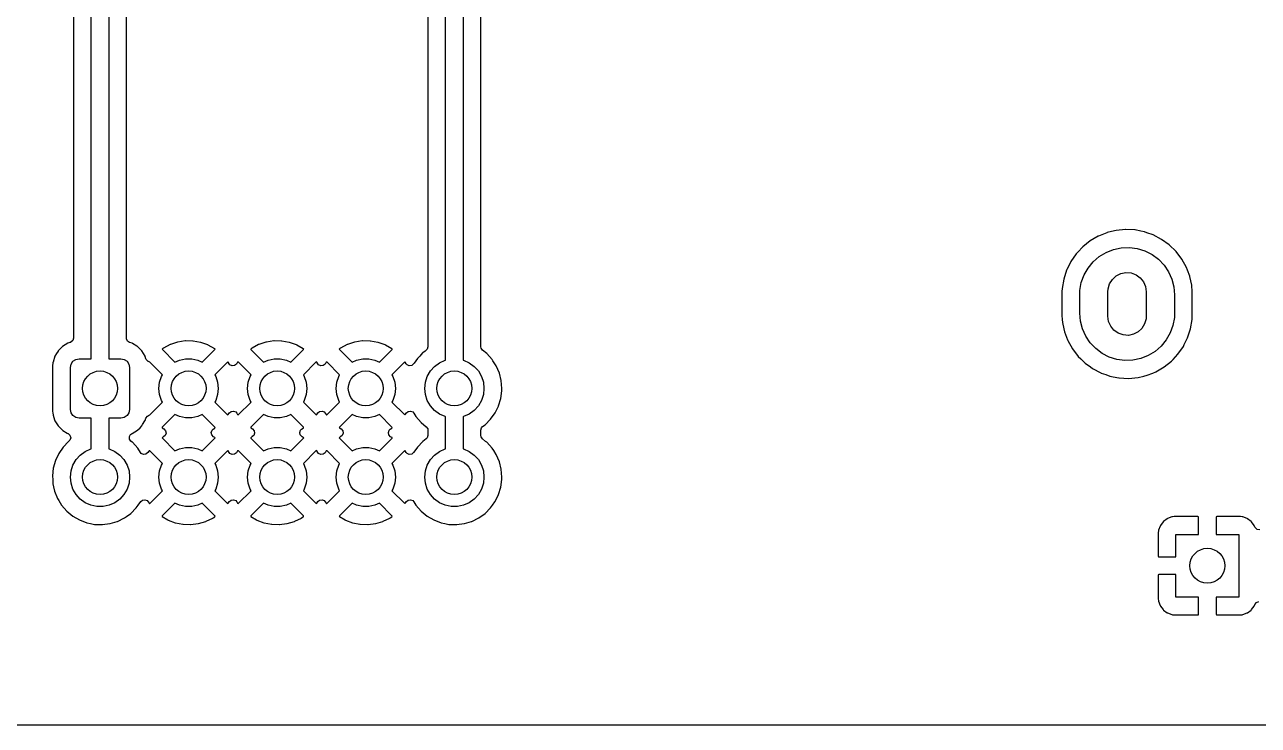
# Model space of a CAD drawing. Extents: x 41 to 172, y -227 to -42.
# Drawn here: x 69.59 to 104.97, y -226.82 to -206.75 of the extents above; entities that cross this region are included whole.
import ezdxf

# ---------------------------------------------------------------- set-up
doc = ezdxf.new("R2010")
doc.units = 0
doc.layers.add('BLACK', color=7, linetype='CONTINUOUS')

msp = doc.modelspace()

# ---------------------------------------------------------------- linework, layer by layer
at = {"layer": 'BLACK', "linetype": 'CONTINUOUS'}
for p, q in [((71.505, -216.32), (71.505, -205.21)), ((72.005, -205.238), (72.005, -216.32)), ((81.665, -216.359), (81.665, -205.27)), ((82.165, -205.27), (82.165, -216.359)), ((70.9965, -205.573), (70.9965, -215.732)), ((72.5135, -215.732), (72.5135, -205.63)), ((81.1565, -205.728), (81.1565, -215.978)), ((82.6735, -215.977), (82.6735, -205.904)), ((100.378, -212.809), (100.144, -212.946)), ((100.382, -212.807), (100.378, -212.809)), ((100.625, -212.709), (100.382, -212.807)), ((100.629, -212.707), (100.625, -212.709)), ((100.625, -212.709), (100.625, -212.709)), ((100.758, -212.676), (100.629, -212.707)), ((100.888, -212.644), (100.758, -212.676)), ((100.893, -212.643), (100.888, -212.644)), ((100.888, -212.644), (100.888, -212.644)), ((101.162, -212.617), (100.893, -212.643)), ((101.167, -212.617), (101.162, -212.617)), ((101.429, -212.63), (101.167, -212.617)), ((101.167, -212.617), (101.167, -212.617)), ((101.433, -212.63), (101.429, -212.63)), ((101.429, -212.63), (101.429, -212.63)), ((101.438, -212.631), (101.433, -212.63)), ((101.601, -212.664), (101.438, -212.631)), ((101.438, -212.631), (101.438, -212.631)), ((101.699, -212.683), (101.601, -212.664)), ((101.773, -212.709), (101.699, -212.683)), ((101.951, -212.772), (101.773, -212.709)), ((101.955, -212.773), (101.951, -212.772)), ((101.951, -212.772), (101.951, -212.772)), ((102.195, -212.899), (101.955, -212.773)), ((102.414, -213.059), (102.195, -212.899)), ((99.8042, -213.252), (99.747, -213.314)), ((99.9289, -213.119), (99.8042, -213.252)), ((99.9321, -213.115), (99.9289, -213.119)), ((100.144, -212.946), (99.9321, -213.115)), ((100.404, -213.391), (100.6, -213.272)), ((100.6, -213.272), (100.814, -213.187)), ((100.814, -213.187), (101.039, -213.14)), ((101.039, -213.14), (101.269, -213.132)), ((101.269, -213.132), (101.497, -213.162)), ((101.497, -213.162), (101.717, -213.23)), ((101.717, -213.23), (101.922, -213.334)), ((102.608, -213.249), (102.414, -213.059)), ((102.773, -213.464), (102.608, -213.249)), ((99.5904, -213.54), (99.4795, -213.763)), ((99.5924, -213.536), (99.5904, -213.54)), ((99.5904, -213.54), (99.5904, -213.54)), ((99.747, -213.314), (99.5924, -213.536)), ((100.084, -213.72), (100.23, -213.542)), ((100.23, -213.542), (100.404, -213.391)), ((101.922, -213.334), (102.106, -213.471)), ((102.106, -213.471), (102.265, -213.638)), ((102.265, -213.638), (102.393, -213.829)), ((102.904, -213.701), (102.773, -213.464)), ((99.4716, -213.779), (99.3872, -214.037)), ((99.4795, -213.763), (99.4716, -213.779)), ((99.892, -214.136), (99.9704, -213.92)), ((99.9704, -213.92), (100.084, -213.72)), ((100.781, -214.049), (100.891, -213.948)), ((100.891, -213.948), (101.024, -213.881)), ((101.024, -213.881), (101.17, -213.851)), ((101.17, -213.851), (101.319, -213.862)), ((101.319, -213.862), (101.46, -213.913)), ((101.46, -213.913), (101.582, -213.999)), ((101.582, -213.999), (101.675, -214.115)), ((102.393, -213.829), (102.488, -214.038)), ((102.906, -213.705), (102.904, -213.701)), ((102.936, -213.783), (102.906, -213.705)), ((102.906, -213.705), (102.906, -213.705)), ((103, -213.955), (102.936, -213.783)), ((103.001, -213.959), (103, -213.955)), ((103.058, -214.215), (103.001, -213.959)), ((103.001, -213.959), (103.001, -213.959)), ((99.3408, -214.304), (99.3365, -214.39)), ((99.3872, -214.037), (99.3408, -214.304)), ((99.851, -214.362), (99.892, -214.136)), ((100.655, -214.4), (100.661, -214.32)), ((100.661, -214.32), (100.703, -214.176)), ((100.703, -214.176), (100.781, -214.049)), ((101.675, -214.115), (101.735, -214.252)), ((101.735, -214.252), (101.755, -214.4)), ((102.488, -214.038), (102.546, -214.261)), ((102.546, -214.261), (102.565, -214.49)), ((103.059, -214.22), (103.058, -214.215)), ((103.059, -214.224), (103.059, -214.22)), ((103.071, -214.391), (103.059, -214.224)), ((99.3365, -214.39), (99.3365, -215.079)), ((99.845, -214.49), (99.851, -214.362)), ((99.845, -215.01), (99.845, -214.49)), ((100.655, -215.1), (100.655, -214.4)), ((101.755, -214.4), (101.755, -215.1)), ((102.565, -214.49), (102.565, -215.01)), ((103.073, -214.421), (103.071, -214.391)), ((103.073, -215.11), (103.073, -214.421)), ((99.8644, -215.239), (99.845, -215.01)), ((102.565, -215.01), (102.559, -215.138)), ((99.3365, -215.079), (99.3367, -215.081)), ((99.3367, -215.081), (99.3367, -215.081)), ((99.3367, -215.081), (99.3447, -215.192)), ((99.3447, -215.192), (99.3511, -215.28)), ((99.3511, -215.28), (99.3521, -215.285)), ((99.3521, -215.285), (99.3521, -215.285)), ((99.3521, -215.285), (99.3915, -215.463)), ((99.9222, -215.462), (99.8644, -215.239)), ((100.675, -215.248), (100.655, -215.1)), ((100.735, -215.385), (100.675, -215.248)), ((100.828, -215.501), (100.735, -215.385)), ((101.707, -215.324), (101.629, -215.451)), ((101.749, -215.18), (101.707, -215.324)), ((101.755, -215.1), (101.749, -215.18)), ((102.518, -215.364), (102.44, -215.58)), ((102.559, -215.138), (102.518, -215.364)), ((103.023, -215.463), (103.069, -215.196)), ((103.069, -215.196), (103.073, -215.11)), ((70.9965, -215.732), (70.9765, -215.801)), ((72.5142, -215.746), (72.5135, -215.732)), ((72.5415, -215.812), (72.5142, -215.746)), ((99.3915, -215.463), (99.4096, -215.545)), ((99.4096, -215.545), (99.4112, -215.55)), ((99.4112, -215.55), (99.4978, -215.778)), ((100.017, -215.671), (99.9222, -215.462)), ((100.145, -215.862), (100.017, -215.671)), ((100.95, -215.587), (100.828, -215.501)), ((101.091, -215.638), (100.95, -215.587)), ((101.24, -215.649), (101.091, -215.638)), ((101.386, -215.619), (101.24, -215.649)), ((101.519, -215.552), (101.386, -215.619)), ((101.629, -215.451), (101.519, -215.552)), ((102.44, -215.58), (102.326, -215.78)), ((102.843, -215.912), (102.936, -215.725)), ((102.936, -215.725), (102.938, -215.721)), ((102.936, -215.725), (102.936, -215.725)), ((102.938, -215.721), (103.023, -215.463)), ((70.5519, -216.103), (70.5086, -216.173)), ((70.5557, -216.097), (70.5519, -216.103)), ((70.5519, -216.103), (70.5519, -216.103)), ((70.6807, -215.972), (70.5557, -216.097)), ((70.8311, -215.878), (70.6807, -215.972)), ((70.8933, -215.858), (70.8311, -215.878)), ((70.9104, -215.852), (70.8933, -215.858)), ((70.9228, -215.847), (70.9104, -215.852)), ((70.9765, -215.801), (70.9228, -215.847)), ((72.5998, -215.852), (72.5415, -215.812)), ((72.6066, -215.854), (72.5998, -215.852)), ((72.6777, -215.878), (72.6066, -215.854)), ((72.684, -215.882), (72.6777, -215.878)), ((72.8103, -215.96), (72.684, -215.882)), ((72.684, -215.882), (72.684, -215.882)), ((72.8283, -215.971), (72.8103, -215.96)), ((72.9042, -216.046), (72.8283, -215.971)), ((72.9535, -216.096), (72.9042, -216.046)), ((73.0465, -216.246), (72.9535, -216.096)), ((73.5447, -216.035), (73.5362, -216.046)), ((73.5362, -216.046), (73.543, -216.059)), ((73.543, -216.059), (73.9033, -216.419)), ((73.5647, -216.02), (73.5447, -216.035)), ((73.5735, -216.015), (73.5647, -216.02)), ((73.7624, -215.916), (73.5735, -216.015)), ((73.7719, -215.912), (73.7624, -215.916)), ((73.9743, -215.846), (73.7719, -215.912)), ((73.9843, -215.844), (73.9743, -215.846)), ((74.1948, -215.811), (73.9843, -215.844)), ((74.2051, -215.811), (74.1948, -215.811)), ((74.4181, -215.813), (74.2051, -215.811)), ((74.4283, -215.814), (74.4181, -215.813)), ((74.638, -215.852), (74.4283, -215.814)), ((74.648, -215.854), (74.638, -215.852)), ((74.8487, -215.925), (74.648, -215.854)), ((74.6867, -216.419), (75.0484, -216.057)), ((74.8581, -215.93), (74.8487, -215.925)), ((75.0446, -216.033), (74.8581, -215.93)), ((75.0486, -216.035), (75.0446, -216.033)), ((75.0484, -216.057), (75.0544, -216.046)), ((75.0554, -216.045), (75.0486, -216.035)), ((75.0544, -216.046), (75.0554, -216.045)), ((76.0847, -216.035), (76.0762, -216.046)), ((76.0762, -216.046), (76.083, -216.059)), ((76.083, -216.059), (76.4433, -216.419)), ((76.1047, -216.02), (76.0847, -216.035)), ((76.1135, -216.015), (76.1047, -216.02)), ((76.3024, -215.916), (76.1135, -216.015)), ((76.3119, -215.912), (76.3024, -215.916)), ((76.5143, -215.846), (76.3119, -215.912)), ((76.5243, -215.844), (76.5143, -215.846)), ((76.7348, -215.811), (76.5243, -215.844)), ((76.7451, -215.811), (76.7348, -215.811)), ((76.9581, -215.813), (76.7451, -215.811)), ((76.9683, -215.814), (76.9581, -215.813)), ((77.178, -215.852), (76.9683, -215.814)), ((77.188, -215.854), (77.178, -215.852)), ((77.3887, -215.925), (77.188, -215.854)), ((77.2267, -216.419), (77.5884, -216.057)), ((77.3981, -215.93), (77.3887, -215.925)), ((77.5846, -216.033), (77.3981, -215.93)), ((77.5886, -216.035), (77.5846, -216.033)), ((77.5884, -216.057), (77.5944, -216.046)), ((77.5954, -216.045), (77.5886, -216.035)), ((77.5944, -216.046), (77.5954, -216.045)), ((78.6247, -216.035), (78.6162, -216.046)), ((78.6162, -216.046), (78.623, -216.059)), ((78.623, -216.059), (78.9833, -216.419)), ((78.6447, -216.02), (78.6247, -216.035)), ((78.6535, -216.015), (78.6447, -216.02)), ((78.8424, -215.916), (78.6535, -216.015)), ((78.8519, -215.912), (78.8424, -215.916)), ((79.0543, -215.846), (78.8519, -215.912)), ((79.0643, -215.844), (79.0543, -215.846)), ((79.2748, -215.811), (79.0643, -215.844)), ((79.2851, -215.811), (79.2748, -215.811)), ((79.4981, -215.813), (79.2851, -215.811)), ((79.5083, -215.814), (79.4981, -215.813)), ((79.718, -215.852), (79.5083, -215.814)), ((79.728, -215.854), (79.718, -215.852)), ((79.9287, -215.925), (79.728, -215.854)), ((79.7667, -216.419), (80.1284, -216.057)), ((79.9381, -215.93), (79.9287, -215.925)), ((80.1246, -216.033), (79.9381, -215.93)), ((80.1286, -216.035), (80.1246, -216.033)), ((80.1284, -216.057), (80.1354, -216.045)), ((80.1354, -216.045), (80.1286, -216.035)), ((81.0735, -216.103), (81.01, -216.151)), ((81.1062, -216.078), (81.0735, -216.103)), ((81.1365, -216.046), (81.1062, -216.078)), ((81.1565, -215.978), (81.1365, -216.046)), ((82.6803, -216.018), (82.6735, -215.977)), ((82.7214, -216.076), (82.6803, -216.018)), ((82.8447, -216.173), (82.7214, -216.076)), ((99.4978, -215.778), (99.5057, -215.799)), ((99.5057, -215.799), (99.6373, -216.036)), ((99.6373, -216.036), (99.8018, -216.251)), ((100.304, -216.029), (100.145, -215.862)), ((100.488, -216.166), (100.304, -216.029)), ((102.006, -216.109), (101.81, -216.228)), ((102.18, -215.958), (102.006, -216.109)), ((102.326, -215.78), (102.18, -215.958)), ((102.663, -216.186), (102.818, -215.964)), ((102.818, -215.964), (102.843, -215.912)), ((70.4046, -216.441), (70.3965, -216.52)), ((70.4065, -216.422), (70.4046, -216.441)), ((70.4072, -216.415), (70.4065, -216.422)), ((70.4065, -216.422), (70.4065, -216.422)), ((70.4629, -216.247), (70.4072, -216.415)), ((70.5086, -216.173), (70.4629, -216.247)), ((70.905, -216.57), (70.924, -216.474)), ((70.924, -216.474), (70.9782, -216.393)), ((70.9782, -216.393), (71.0593, -216.339)), ((71.0593, -216.339), (71.155, -216.32)), ((71.155, -216.32), (71.505, -216.32)), ((72.005, -216.32), (72.355, -216.32)), ((72.355, -216.32), (72.4507, -216.339)), ((72.4507, -216.339), (72.5318, -216.393)), ((72.5318, -216.393), (72.586, -216.474)), ((72.586, -216.474), (72.605, -216.57)), ((73.0489, -216.253), (73.0465, -216.246)), ((73.0724, -216.323), (73.0489, -216.253)), ((73.0489, -216.253), (73.0489, -216.253)), ((73.0813, -216.344), (73.0724, -216.323)), ((73.1315, -216.394), (73.0813, -216.344)), ((73.1445, -216.397), (73.1315, -216.394)), ((73.1848, -216.419), (73.1445, -216.397)), ((73.5447, -216.779), (73.1848, -216.419)), ((73.9033, -216.419), (74.0323, -216.362)), ((74.0323, -216.362), (74.2062, -216.325)), ((74.2062, -216.325), (74.3838, -216.325)), ((74.3838, -216.325), (74.5577, -216.362)), ((74.5577, -216.362), (74.6867, -216.419)), ((75.4078, -216.416), (75.0453, -216.779)), ((75.4174, -216.412), (75.4078, -216.416)), ((75.4281, -216.421), (75.4174, -216.412)), ((75.4583, -216.468), (75.4281, -216.421)), ((75.479, -216.492), (75.4583, -216.468)), ((75.6682, -216.471), (75.6133, -216.516)), ((75.701, -216.422), (75.6682, -216.471)), ((75.7133, -216.413), (75.701, -216.422)), ((75.7248, -216.419), (75.7133, -216.413)), ((76.0847, -216.779), (75.7248, -216.419)), ((76.4433, -216.419), (76.5723, -216.362)), ((76.5723, -216.362), (76.7462, -216.325)), ((76.7462, -216.325), (76.9238, -216.325)), ((76.9238, -216.325), (77.0977, -216.362)), ((77.0977, -216.362), (77.2267, -216.419)), ((77.9478, -216.416), (77.5853, -216.779)), ((77.9574, -216.412), (77.9478, -216.416)), ((77.9681, -216.421), (77.9574, -216.412)), ((77.9983, -216.468), (77.9681, -216.421)), ((78.019, -216.492), (77.9983, -216.468)), ((78.2082, -216.471), (78.1533, -216.516)), ((78.241, -216.422), (78.2082, -216.471)), ((78.2533, -216.413), (78.241, -216.422)), ((78.2648, -216.419), (78.2533, -216.413)), ((78.6247, -216.779), (78.2648, -216.419)), ((78.9833, -216.419), (79.1123, -216.362)), ((79.1123, -216.362), (79.2862, -216.325)), ((79.2862, -216.325), (79.4638, -216.325)), ((79.4638, -216.325), (79.6377, -216.362)), ((79.6377, -216.362), (79.7667, -216.419)), ((80.4878, -216.416), (80.1253, -216.779)), ((80.4974, -216.412), (80.4878, -216.416)), ((80.5081, -216.421), (80.4974, -216.412)), ((80.538, -216.468), (80.5081, -216.421)), ((80.5587, -216.492), (80.538, -216.468)), ((80.7479, -216.47), (80.693, -216.515)), ((80.7659, -216.444), (80.7479, -216.47)), ((80.8556, -216.312), (80.7659, -216.444)), ((80.9236, -216.241), (80.8556, -216.312)), ((81.0064, -216.154), (80.9236, -216.241)), ((81.01, -216.151), (81.0064, -216.154)), ((81.3462, -216.538), (81.49, -216.434)), ((81.49, -216.434), (81.6523, -216.362)), ((81.6523, -216.362), (81.665, -216.359)), ((82.165, -216.359), (82.1777, -216.362)), ((82.1777, -216.362), (82.34, -216.434)), ((82.34, -216.434), (82.4838, -216.538)), ((82.995, -216.338), (82.8447, -216.173)), ((82.9978, -216.343), (82.995, -216.338)), ((83.0228, -216.381), (82.9978, -216.343)), ((82.9978, -216.343), (82.9978, -216.343)), ((83.1164, -216.526), (83.0228, -216.381)), ((99.8018, -216.251), (99.8051, -216.255)), ((99.8051, -216.255), (99.8051, -216.255)), ((99.8051, -216.255), (99.8756, -216.323)), ((99.8756, -216.323), (99.9957, -216.441)), ((99.9957, -216.441), (99.9994, -216.444)), ((99.9994, -216.444), (99.9994, -216.444)), ((99.9994, -216.444), (100.154, -216.556)), ((100.693, -216.27), (100.488, -216.166)), ((100.913, -216.338), (100.693, -216.27)), ((101.141, -216.368), (100.913, -216.338)), ((101.371, -216.36), (101.141, -216.368)), ((101.596, -216.313), (101.371, -216.36)), ((101.81, -216.228), (101.596, -216.313)), ((102.266, -216.554), (102.478, -216.385)), ((102.478, -216.385), (102.521, -216.338)), ((102.521, -216.338), (102.66, -216.19)), ((102.66, -216.19), (102.663, -216.186)), ((102.66, -216.19), (102.66, -216.19)), ((70.3965, -216.52), (70.3965, -217.82)), ((70.905, -217.77), (70.905, -216.57)), ((72.605, -216.57), (72.605, -217.77)), ((73.4636, -216.993), (73.5185, -216.824)), ((73.5185, -216.824), (73.5447, -216.779)), ((75.0453, -216.779), (75.0715, -216.824)), ((75.0715, -216.824), (75.1264, -216.993)), ((75.5428, -216.524), (75.479, -216.492)), ((75.6133, -216.516), (75.5428, -216.524)), ((76.0036, -216.993), (76.0585, -216.824)), ((76.0585, -216.824), (76.0847, -216.779)), ((77.5853, -216.779), (77.6115, -216.824)), ((77.6115, -216.824), (77.6664, -216.993)), ((78.0828, -216.524), (78.019, -216.492)), ((78.1533, -216.516), (78.0828, -216.524)), ((78.5436, -216.993), (78.5985, -216.824)), ((78.5985, -216.824), (78.6247, -216.779)), ((80.1253, -216.779), (80.1515, -216.824)), ((80.1515, -216.824), (80.2064, -216.993)), ((80.6225, -216.523), (80.5587, -216.492)), ((80.693, -216.515), (80.6225, -216.523)), ((81.0836, -216.993), (81.1385, -216.824)), ((81.1385, -216.824), (81.2273, -216.67)), ((81.2273, -216.67), (81.3462, -216.538)), ((82.4838, -216.538), (82.6027, -216.67)), ((82.6027, -216.67), (82.6915, -216.824)), ((82.6915, -216.824), (82.7464, -216.993)), ((83.2054, -216.731), (83.1164, -216.526)), ((83.2599, -216.947), (83.2054, -216.731)), ((100.154, -216.556), (100.215, -216.601)), ((100.215, -216.601), (100.455, -216.727)), ((100.455, -216.727), (100.459, -216.728)), ((100.459, -216.728), (100.459, -216.728)), ((100.459, -216.728), (100.592, -216.775)), ((100.592, -216.775), (100.711, -216.817)), ((100.711, -216.817), (100.809, -216.836)), ((101.522, -216.856), (101.682, -216.817)), ((101.682, -216.817), (101.781, -216.793)), ((101.781, -216.793), (101.94, -216.728)), ((101.94, -216.728), (102.028, -216.693)), ((102.028, -216.693), (102.032, -216.691)), ((102.028, -216.693), (102.028, -216.693)), ((102.032, -216.691), (102.266, -216.554)), ((73.445, -217.17), (73.4636, -216.993)), ((73.4636, -217.347), (73.445, -217.17)), ((75.1264, -216.993), (75.145, -217.17)), ((75.145, -217.17), (75.1264, -217.347)), ((75.985, -217.17), (76.0036, -216.993)), ((76.0036, -217.347), (75.985, -217.17)), ((77.6664, -216.993), (77.685, -217.17)), ((77.685, -217.17), (77.6664, -217.347)), ((78.525, -217.17), (78.5436, -216.993)), ((78.5436, -217.347), (78.525, -217.17)), ((80.2064, -216.993), (80.225, -217.17)), ((80.225, -217.17), (80.2064, -217.347)), ((81.065, -217.17), (81.0836, -216.993)), ((81.0836, -217.347), (81.065, -217.17)), ((82.7464, -216.993), (82.765, -217.17)), ((82.765, -217.17), (82.7464, -217.347)), ((83.2782, -217.17), (83.2599, -216.947)), ((83.2765, -217.237), (83.2782, -217.17)), ((100.809, -216.836), (100.972, -216.869)), ((100.972, -216.869), (100.972, -216.869)), ((100.972, -216.869), (100.977, -216.87)), ((100.977, -216.87), (100.981, -216.87)), ((100.981, -216.87), (100.981, -216.87)), ((100.981, -216.87), (101.243, -216.883)), ((101.243, -216.883), (101.243, -216.883)), ((101.243, -216.883), (101.248, -216.883)), ((101.248, -216.883), (101.517, -216.857)), ((101.517, -216.857), (101.522, -216.856)), ((101.522, -216.856), (101.522, -216.856)), ((73.5185, -217.516), (73.4636, -217.347)), ((73.5447, -217.561), (73.5185, -217.516)), ((75.0715, -217.516), (75.0453, -217.561)), ((75.1264, -217.347), (75.0715, -217.516)), ((76.0585, -217.516), (76.0036, -217.347)), ((76.0847, -217.561), (76.0585, -217.516)), ((77.6115, -217.516), (77.5853, -217.561)), ((77.6664, -217.347), (77.6115, -217.516)), ((78.5985, -217.516), (78.5436, -217.347)), ((78.6247, -217.561), (78.5985, -217.516)), ((80.1515, -217.516), (80.1253, -217.561)), ((80.2064, -217.347), (80.1515, -217.516)), ((81.1385, -217.516), (81.0836, -217.347)), ((81.2273, -217.67), (81.1385, -217.516)), ((82.6915, -217.516), (82.6027, -217.67)), ((82.7464, -217.347), (82.6915, -217.516)), ((83.1824, -217.672), (83.2474, -217.458)), ((83.2474, -217.458), (83.2765, -217.237)), ((70.3965, -217.82), (70.3968, -217.824)), ((70.3968, -217.824), (70.3968, -217.824)), ((70.3968, -217.824), (70.4023, -217.876)), ((70.4023, -217.876), (70.4075, -217.926)), ((70.924, -217.866), (70.905, -217.77)), ((70.9782, -217.947), (70.924, -217.866)), ((72.586, -217.866), (72.5318, -217.947)), ((72.605, -217.77), (72.586, -217.866)), ((73.1807, -217.925), (73.5447, -217.561)), ((75.0453, -217.561), (75.4055, -217.921)), ((75.4292, -217.919), (75.463, -217.872)), ((75.463, -217.872), (75.4641, -217.873)), ((75.4641, -217.873), (75.5117, -217.829)), ((75.5117, -217.829), (75.5816, -217.817)), ((75.5816, -217.817), (75.647, -217.844)), ((75.647, -217.844), (75.6749, -217.876)), ((75.6749, -217.876), (75.7015, -217.919)), ((75.7207, -217.925), (76.0847, -217.561)), ((77.5853, -217.561), (77.9455, -217.921)), ((77.9692, -217.919), (78.003, -217.872)), ((78.003, -217.872), (78.0041, -217.873)), ((78.0041, -217.873), (78.0517, -217.829)), ((78.0517, -217.829), (78.1216, -217.817)), ((78.1216, -217.817), (78.187, -217.844)), ((78.187, -217.844), (78.2149, -217.876)), ((78.2149, -217.876), (78.2415, -217.919)), ((78.2607, -217.925), (78.6247, -217.561)), ((80.1253, -217.561), (80.4855, -217.921)), ((80.5092, -217.919), (80.543, -217.872)), ((80.543, -217.872), (80.5443, -217.873)), ((80.5443, -217.873), (80.5914, -217.829)), ((80.5914, -217.829), (80.6613, -217.817)), ((80.6613, -217.817), (80.7268, -217.845)), ((80.7268, -217.845), (80.7546, -217.877)), ((80.7546, -217.877), (80.8123, -217.971)), ((81.3462, -217.802), (81.2273, -217.67)), ((81.49, -217.906), (81.3462, -217.802)), ((82.4838, -217.802), (82.34, -217.906)), ((82.6027, -217.67), (82.4838, -217.802)), ((82.9531, -218.053), (83.0835, -217.872)), ((83.0835, -217.872), (83.1046, -217.829)), ((83.1046, -217.829), (83.1801, -217.676)), ((83.1801, -217.676), (83.1824, -217.672)), ((83.1801, -217.676), (83.1801, -217.676)), ((70.4075, -217.926), (70.4097, -217.933)), ((70.4097, -217.933), (70.4097, -217.933)), ((70.4097, -217.933), (70.4537, -218.065)), ((70.4537, -218.065), (70.4634, -218.094)), ((70.4634, -218.094), (70.5565, -218.244)), ((70.5565, -218.244), (70.6817, -218.369)), ((71.0593, -218.001), (70.9782, -217.947)), ((71.155, -218.02), (71.0593, -218.001)), ((71.505, -218.02), (71.155, -218.02)), ((71.505, -218.899), (71.505, -218.02)), ((72.355, -218.02), (72.005, -218.02)), ((72.005, -218.02), (72.005, -218.899)), ((72.4507, -218.001), (72.355, -218.02)), ((72.5318, -217.947), (72.4507, -218.001)), ((72.9028, -218.295), (72.9543, -218.243)), ((72.9543, -218.243), (72.9764, -218.208)), ((72.9764, -218.208), (73.0433, -218.099)), ((73.0433, -218.099), (73.0471, -218.093)), ((73.0433, -218.099), (73.0433, -218.099)), ((73.0471, -218.093), (73.0719, -218.018)), ((73.0719, -218.018), (73.1123, -217.96)), ((73.1123, -217.96), (73.1416, -217.942)), ((73.1416, -217.942), (73.1807, -217.925)), ((73.9033, -217.921), (73.5417, -218.282)), ((74.0323, -217.978), (73.9033, -217.921)), ((74.2062, -218.015), (74.0323, -217.978)), ((74.3838, -218.015), (74.2062, -218.015)), ((74.5577, -217.978), (74.3838, -218.015)), ((74.6867, -217.921), (74.5577, -217.978)), ((75.0457, -218.28), (74.6867, -217.921)), ((75.4055, -217.921), (75.4175, -217.928)), ((75.4175, -217.928), (75.4292, -217.919)), ((75.7015, -217.919), (75.7119, -217.929)), ((75.7119, -217.929), (75.7207, -217.925)), ((76.4433, -217.921), (76.0817, -218.282)), ((76.5723, -217.978), (76.4433, -217.921)), ((76.7462, -218.015), (76.5723, -217.978)), ((76.9238, -218.015), (76.7462, -218.015)), ((77.0977, -217.978), (76.9238, -218.015)), ((77.2267, -217.921), (77.0977, -217.978)), ((77.5857, -218.28), (77.2267, -217.921)), ((77.9455, -217.921), (77.9575, -217.928)), ((77.9575, -217.928), (77.9692, -217.919)), ((78.2415, -217.919), (78.2519, -217.929)), ((78.2519, -217.929), (78.2607, -217.925)), ((78.9833, -217.921), (78.6217, -218.282)), ((79.1123, -217.978), (78.9833, -217.921)), ((79.2862, -218.015), (79.1123, -217.978)), ((79.4638, -218.015), (79.2862, -218.015)), ((79.6377, -217.978), (79.4638, -218.015)), ((79.7667, -217.921), (79.6377, -217.978)), ((80.1257, -218.28), (79.7667, -217.921)), ((80.4855, -217.921), (80.4975, -217.928)), ((80.4975, -217.928), (80.5092, -217.919)), ((80.8123, -217.971), (80.8123, -217.971)), ((80.8123, -217.971), (80.815, -217.975)), ((80.815, -217.975), (80.9612, -218.144)), ((80.9612, -218.144), (81.111, -218.268)), ((81.6523, -217.978), (81.49, -217.906)), ((81.665, -217.981), (81.6523, -217.978)), ((81.665, -218.899), (81.665, -217.981)), ((82.1777, -217.978), (82.165, -217.981)), ((82.165, -217.981), (82.165, -218.899)), ((82.34, -217.906), (82.1777, -217.978)), ((82.7263, -218.26), (82.7949, -218.211)), ((82.7949, -218.211), (82.9531, -218.053)), ((70.6817, -218.369), (70.6879, -218.373)), ((70.6879, -218.373), (70.6879, -218.373)), ((70.6879, -218.373), (70.8141, -218.451)), ((70.8141, -218.451), (70.8323, -218.462)), ((70.8323, -218.462), (70.8392, -218.464)), ((70.8392, -218.464), (70.8413, -218.465)), ((70.8413, -218.465), (70.8946, -218.512)), ((70.914, -218.581), (70.8935, -218.649)), ((70.8946, -218.512), (70.914, -218.581)), ((72.5977, -218.551), (72.6333, -218.489)), ((72.6009, -218.621), (72.5977, -218.551)), ((72.6333, -218.489), (72.6666, -218.466)), ((72.6666, -218.466), (72.672, -218.464)), ((72.672, -218.464), (72.6789, -218.462)), ((72.6789, -218.462), (72.8293, -218.368)), ((72.8293, -218.368), (72.9028, -218.295)), ((73.5417, -218.282), (73.535, -218.295)), ((73.535, -218.295), (73.5403, -218.302)), ((73.5447, -218.575), (73.5362, -218.586)), ((73.5362, -218.586), (73.543, -218.599)), ((73.5403, -218.302), (73.5875, -218.33)), ((73.543, -218.599), (73.9033, -218.959)), ((73.5647, -218.56), (73.5447, -218.575)), ((73.5735, -218.555), (73.5647, -218.56)), ((73.5821, -218.55), (73.5735, -218.555)), ((73.6225, -218.517), (73.5821, -218.55)), ((73.5875, -218.33), (73.6362, -218.381)), ((73.6493, -218.451), (73.6225, -218.517)), ((73.6362, -218.381), (73.6493, -218.451)), ((74.6867, -218.959), (75.0484, -218.597)), ((74.9424, -218.432), (74.9675, -218.366)), ((74.9571, -218.501), (74.9424, -218.432)), ((75.0071, -218.552), (74.9571, -218.501)), ((74.9675, -218.366), (74.9948, -218.339)), ((74.9948, -218.339), (75.0442, -218.304)), ((75.0446, -218.573), (75.0071, -218.552)), ((75.0442, -218.304), (75.0512, -218.295)), ((75.0486, -218.575), (75.0446, -218.573)), ((75.0526, -218.293), (75.0457, -218.28)), ((75.0484, -218.597), (75.0554, -218.585)), ((75.0554, -218.585), (75.0486, -218.575)), ((75.0512, -218.295), (75.0526, -218.293)), ((76.0817, -218.282), (76.075, -218.295)), ((76.075, -218.295), (76.0803, -218.302)), ((76.0847, -218.575), (76.0762, -218.586)), ((76.0762, -218.586), (76.083, -218.599)), ((76.0803, -218.302), (76.1275, -218.33)), ((76.083, -218.599), (76.4433, -218.959)), ((76.1047, -218.56), (76.0847, -218.575)), ((76.1135, -218.555), (76.1047, -218.56)), ((76.1221, -218.55), (76.1135, -218.555)), ((76.1625, -218.517), (76.1221, -218.55)), ((76.1275, -218.33), (76.1762, -218.381)), ((76.1893, -218.451), (76.1625, -218.517)), ((76.1762, -218.381), (76.1893, -218.451)), ((77.2267, -218.959), (77.5884, -218.597)), ((77.4824, -218.432), (77.5075, -218.366)), ((77.4971, -218.501), (77.4824, -218.432)), ((77.5471, -218.552), (77.4971, -218.501)), ((77.5075, -218.366), (77.5348, -218.339)), ((77.5348, -218.339), (77.5842, -218.304)), ((77.5846, -218.573), (77.5471, -218.552)), ((77.5842, -218.304), (77.5912, -218.295)), ((77.5886, -218.575), (77.5846, -218.573)), ((77.5926, -218.293), (77.5857, -218.28)), ((77.5884, -218.597), (77.5954, -218.585)), ((77.5954, -218.585), (77.5886, -218.575)), ((77.5912, -218.295), (77.5926, -218.293)), ((78.6217, -218.282), (78.615, -218.295)), ((78.615, -218.295), (78.6203, -218.302)), ((78.6247, -218.575), (78.6162, -218.586)), ((78.6162, -218.586), (78.623, -218.599)), ((78.6203, -218.302), (78.6675, -218.33)), ((78.623, -218.599), (78.9833, -218.959)), ((78.6447, -218.56), (78.6247, -218.575)), ((78.6535, -218.555), (78.6447, -218.56)), ((78.6621, -218.55), (78.6535, -218.555)), ((78.7025, -218.517), (78.6621, -218.55)), ((78.6675, -218.33), (78.7162, -218.381)), ((78.7293, -218.451), (78.7025, -218.517)), ((78.7162, -218.381), (78.7293, -218.451)), ((79.7667, -218.959), (80.1284, -218.597)), ((80.0224, -218.432), (80.0475, -218.366)), ((80.0371, -218.501), (80.0224, -218.432)), ((80.0871, -218.552), (80.0371, -218.501)), ((80.0475, -218.366), (80.0748, -218.339)), ((80.0748, -218.339), (80.1242, -218.304)), ((80.1246, -218.573), (80.0871, -218.552)), ((80.1242, -218.304), (80.1326, -218.293)), ((80.1286, -218.575), (80.1246, -218.573)), ((80.1326, -218.293), (80.1257, -218.28)), ((80.1284, -218.597), (80.1354, -218.585)), ((80.1354, -218.585), (80.1286, -218.575)), ((81.1365, -218.586), (81.1062, -218.618)), ((81.111, -218.268), (81.1506, -218.327)), ((81.1565, -218.518), (81.1365, -218.586)), ((81.1506, -218.327), (81.1565, -218.365)), ((81.1565, -218.365), (81.1565, -218.518)), ((82.6735, -218.363), (82.6935, -218.295)), ((82.6735, -218.517), (82.6735, -218.363)), ((82.6803, -218.558), (82.6735, -218.517)), ((82.7214, -218.616), (82.6803, -218.558)), ((82.6935, -218.295), (82.7263, -218.26)), ((70.6956, -218.852), (70.5697, -219.037)), ((70.85, -218.691), (70.6956, -218.852)), ((70.8637, -218.68), (70.85, -218.691)), ((70.8935, -218.649), (70.8637, -218.68)), ((71.33, -218.974), (71.4923, -218.902)), ((71.4923, -218.902), (71.505, -218.899)), ((72.005, -218.899), (72.0177, -218.902)), ((72.0177, -218.902), (72.18, -218.974)), ((72.642, -218.679), (72.6009, -218.621)), ((72.6806, -218.71), (72.642, -218.679)), ((72.6847, -218.713), (72.6806, -218.71)), ((72.6806, -218.71), (72.6806, -218.71)), ((72.835, -218.878), (72.6847, -218.713)), ((72.8378, -218.883), (72.835, -218.878)), ((72.9186, -219.008), (72.8378, -218.883)), ((72.8378, -218.883), (72.8378, -218.883)), ((73.9033, -218.959), (74.0323, -218.902)), ((74.0323, -218.902), (74.2062, -218.865)), ((74.2062, -218.865), (74.3838, -218.865)), ((74.3838, -218.865), (74.5577, -218.902)), ((74.5577, -218.902), (74.6867, -218.959)), ((75.4174, -218.952), (75.4078, -218.956)), ((75.4281, -218.961), (75.4174, -218.952)), ((76.4433, -218.959), (76.5723, -218.902)), ((76.5723, -218.902), (76.7462, -218.865)), ((76.7462, -218.865), (76.9238, -218.865)), ((76.9238, -218.865), (77.0977, -218.902)), ((77.0977, -218.902), (77.2267, -218.959)), ((77.9574, -218.952), (77.9478, -218.956)), ((77.9681, -218.961), (77.9574, -218.952)), ((78.9833, -218.959), (79.1123, -218.902)), ((79.1123, -218.902), (79.2862, -218.865)), ((79.2862, -218.865), (79.4638, -218.865)), ((79.4638, -218.865), (79.6377, -218.902)), ((79.6377, -218.902), (79.7667, -218.959)), ((80.4974, -218.952), (80.4878, -218.956)), ((80.5081, -218.961), (80.4974, -218.952)), ((80.8556, -218.852), (80.7827, -218.959)), ((81.01, -218.691), (80.8556, -218.852)), ((81.0141, -218.688), (81.01, -218.691)), ((81.1062, -218.618), (81.0141, -218.688)), ((81.49, -218.974), (81.6523, -218.902)), ((81.6523, -218.902), (81.665, -218.899)), ((82.165, -218.899), (82.1777, -218.902)), ((82.1777, -218.902), (82.34, -218.974)), ((82.8124, -218.688), (82.7214, -218.616)), ((82.8447, -218.713), (82.8124, -218.688)), ((82.995, -218.878), (82.8447, -218.713)), ((82.9978, -218.883), (82.995, -218.878)), ((83.0427, -218.952), (82.9978, -218.883)), ((82.9978, -218.883), (82.9978, -218.883)), ((83.1164, -219.066), (83.0427, -218.952)), ((70.4757, -219.239), (70.416, -219.455)), ((70.5697, -219.037), (70.4757, -219.239)), ((70.9785, -219.364), (71.0673, -219.21)), ((71.0673, -219.21), (71.1862, -219.078)), ((71.1862, -219.078), (71.33, -218.974)), ((72.18, -218.974), (72.3238, -219.078)), ((72.3238, -219.078), (72.4427, -219.21)), ((72.4427, -219.21), (72.5315, -219.364)), ((72.9393, -219.032), (72.9186, -219.008)), ((73.0031, -219.063), (72.9393, -219.032)), ((73.0736, -219.055), (73.0031, -219.063)), ((73.1285, -219.01), (73.0736, -219.055)), ((73.161, -218.962), (73.1285, -219.01)), ((73.1733, -218.953), (73.161, -218.962)), ((73.1848, -218.959), (73.1733, -218.953)), ((73.5447, -219.319), (73.1848, -218.959)), ((75.4078, -218.956), (75.0453, -219.319)), ((75.4583, -219.008), (75.4281, -218.961)), ((75.479, -219.032), (75.4583, -219.008)), ((75.5428, -219.064), (75.479, -219.032)), ((75.6133, -219.056), (75.5428, -219.064)), ((75.6682, -219.011), (75.6133, -219.056)), ((75.701, -218.962), (75.6682, -219.011)), ((75.7133, -218.953), (75.701, -218.962)), ((75.7248, -218.959), (75.7133, -218.953)), ((76.0847, -219.319), (75.7248, -218.959)), ((77.9478, -218.956), (77.5853, -219.319)), ((77.9983, -219.008), (77.9681, -218.961)), ((78.019, -219.032), (77.9983, -219.008)), ((78.0828, -219.064), (78.019, -219.032)), ((78.1533, -219.056), (78.0828, -219.064)), ((78.2082, -219.011), (78.1533, -219.056)), ((78.241, -218.962), (78.2082, -219.011)), ((78.2533, -218.953), (78.241, -218.962)), ((78.2648, -218.959), (78.2533, -218.953)), ((78.6247, -219.319), (78.2648, -218.959)), ((80.4878, -218.956), (80.1253, -219.319)), ((80.538, -219.008), (80.5081, -218.961)), ((80.5587, -219.032), (80.538, -219.008)), ((80.6225, -219.063), (80.5587, -219.032)), ((80.693, -219.055), (80.6225, -219.063)), ((80.7479, -219.01), (80.693, -219.055)), ((80.7827, -218.959), (80.7479, -219.01)), ((81.1385, -219.364), (81.2273, -219.21)), ((81.2273, -219.21), (81.3462, -219.078)), ((81.3462, -219.078), (81.49, -218.974)), ((82.34, -218.974), (82.4838, -219.078)), ((82.4838, -219.078), (82.6027, -219.21)), ((82.6027, -219.21), (82.6915, -219.364)), ((83.2054, -219.271), (83.1164, -219.066)), ((83.2599, -219.487), (83.2054, -219.271)), ((70.416, -219.455), (70.3923, -219.677)), ((70.905, -219.71), (70.9236, -219.533)), ((70.9236, -219.533), (70.9785, -219.364)), ((72.5315, -219.364), (72.5864, -219.533)), ((72.5864, -219.533), (72.605, -219.71)), ((73.445, -219.71), (73.4636, -219.533)), ((73.4636, -219.533), (73.5185, -219.364)), ((73.5185, -219.364), (73.5447, -219.319)), ((75.0453, -219.319), (75.0715, -219.364)), ((75.0715, -219.364), (75.1264, -219.533)), ((75.1264, -219.533), (75.145, -219.71)), ((75.985, -219.71), (76.0036, -219.533)), ((76.0036, -219.533), (76.0585, -219.364)), ((76.0585, -219.364), (76.0847, -219.319)), ((77.5853, -219.319), (77.6115, -219.364)), ((77.6115, -219.364), (77.6664, -219.533)), ((77.6664, -219.533), (77.685, -219.71)), ((78.525, -219.71), (78.5436, -219.533)), ((78.5436, -219.533), (78.5985, -219.364)), ((78.5985, -219.364), (78.6247, -219.319)), ((80.1253, -219.319), (80.1515, -219.364)), ((80.1515, -219.364), (80.2064, -219.533)), ((80.2064, -219.533), (80.225, -219.71)), ((81.065, -219.71), (81.0836, -219.533)), ((81.0836, -219.533), (81.1385, -219.364)), ((82.6915, -219.364), (82.7464, -219.533)), ((82.7464, -219.533), (82.765, -219.71)), ((83.2782, -219.71), (83.2599, -219.487)), ((70.3923, -219.677), (70.3925, -219.682)), ((70.3925, -219.682), (70.398, -219.777)), ((70.3925, -219.682), (70.3925, -219.682)), ((70.398, -219.777), (70.4051, -219.9)), ((70.4051, -219.9), (70.4062, -219.905)), ((70.4062, -219.905), (70.4062, -219.905)), ((70.4062, -219.905), (70.4261, -219.993)), ((70.4261, -219.993), (70.4542, -220.118)), ((70.9236, -219.887), (70.905, -219.71)), ((70.9785, -220.056), (70.9236, -219.887)), ((72.5864, -219.887), (72.5315, -220.056)), ((72.605, -219.71), (72.5864, -219.887)), ((73.4636, -219.887), (73.445, -219.71)), ((73.5185, -220.056), (73.4636, -219.887)), ((75.1264, -219.887), (75.0715, -220.056)), ((75.145, -219.71), (75.1264, -219.887)), ((76.0036, -219.887), (75.985, -219.71)), ((76.0585, -220.056), (76.0036, -219.887)), ((77.6664, -219.887), (77.6115, -220.056)), ((77.685, -219.71), (77.6664, -219.887)), ((78.5436, -219.887), (78.525, -219.71)), ((78.5985, -220.056), (78.5436, -219.887)), ((80.2064, -219.887), (80.1515, -220.056)), ((80.225, -219.71), (80.2064, -219.887)), ((81.0836, -219.887), (81.065, -219.71)), ((81.1385, -220.056), (81.0836, -219.887)), ((82.7464, -219.887), (82.6915, -220.056)), ((82.765, -219.71), (82.7464, -219.887)), ((83.1824, -220.212), (83.2474, -219.998)), ((83.2474, -219.998), (83.2765, -219.777)), ((83.2765, -219.777), (83.2782, -219.71)), ((70.4542, -220.118), (70.5383, -220.325)), ((70.5383, -220.325), (70.5751, -220.385)), ((71.0673, -220.21), (70.9785, -220.056)), ((71.1862, -220.342), (71.0673, -220.21)), ((71.33, -220.446), (71.1862, -220.342)), ((72.3238, -220.342), (72.18, -220.446)), ((72.4427, -220.21), (72.3238, -220.342)), ((72.5315, -220.056), (72.4427, -220.21)), ((72.972, -220.369), (73.0419, -220.357)), ((73.0419, -220.357), (73.1073, -220.385)), ((73.1807, -220.465), (73.5447, -220.101)), ((73.5447, -220.101), (73.5185, -220.056)), ((75.0715, -220.056), (75.0453, -220.101)), ((75.0453, -220.101), (75.4055, -220.461)), ((75.5117, -220.369), (75.5816, -220.357)), ((75.5816, -220.357), (75.647, -220.384)), ((75.7207, -220.465), (76.0847, -220.101)), ((76.0847, -220.101), (76.0585, -220.056)), ((77.6115, -220.056), (77.5853, -220.101)), ((77.5853, -220.101), (77.9455, -220.461)), ((78.0517, -220.369), (78.1216, -220.357)), ((78.1216, -220.357), (78.187, -220.384)), ((78.2607, -220.465), (78.6247, -220.101)), ((78.6247, -220.101), (78.5985, -220.056)), ((80.1515, -220.056), (80.1253, -220.101)), ((80.1253, -220.101), (80.4855, -220.461)), ((80.5914, -220.369), (80.6613, -220.357)), ((80.6613, -220.357), (80.7268, -220.385)), ((81.2273, -220.21), (81.1385, -220.056)), ((81.3462, -220.342), (81.2273, -220.21)), ((81.49, -220.446), (81.3462, -220.342)), ((82.4838, -220.342), (82.34, -220.446)), ((82.6027, -220.21), (82.4838, -220.342)), ((82.6915, -220.056), (82.6027, -220.21)), ((83.0883, -220.402), (83.1801, -220.216)), ((83.1801, -220.216), (83.1824, -220.212)), ((83.1801, -220.216), (83.1801, -220.216)), ((70.5751, -220.385), (70.6523, -220.511)), ((70.6523, -220.511), (70.655, -220.515)), ((70.655, -220.515), (70.8012, -220.684)), ((70.8012, -220.684), (70.9731, -220.827)), ((71.4923, -220.518), (71.33, -220.446)), ((71.6662, -220.555), (71.4923, -220.518)), ((71.8438, -220.555), (71.6662, -220.555)), ((72.0177, -220.518), (71.8438, -220.555)), ((72.18, -220.446), (72.0177, -220.518)), ((72.6349, -220.751), (72.7931, -220.593)), ((72.7931, -220.593), (72.8526, -220.511)), ((72.8526, -220.511), (72.9235, -220.412)), ((72.9235, -220.412), (72.9246, -220.413)), ((72.9246, -220.413), (72.972, -220.369)), ((73.1073, -220.385), (73.1352, -220.417)), ((73.1352, -220.417), (73.1615, -220.459)), ((73.1615, -220.459), (73.1719, -220.469)), ((73.1719, -220.469), (73.1807, -220.465)), ((73.9033, -220.461), (73.5417, -220.822)), ((74.0323, -220.518), (73.9033, -220.461)), ((74.2062, -220.555), (74.0323, -220.518)), ((74.3838, -220.555), (74.2062, -220.555)), ((74.5577, -220.518), (74.3838, -220.555)), ((74.6867, -220.461), (74.5577, -220.518)), ((75.0457, -220.82), (74.6867, -220.461)), ((75.4055, -220.461), (75.4175, -220.468)), ((75.4175, -220.468), (75.4292, -220.459)), ((75.4292, -220.459), (75.463, -220.412)), ((75.463, -220.412), (75.4641, -220.413)), ((75.4641, -220.413), (75.5117, -220.369)), ((75.647, -220.384), (75.6749, -220.416)), ((75.6749, -220.416), (75.7015, -220.459)), ((75.7015, -220.459), (75.7119, -220.469)), ((75.7119, -220.469), (75.7207, -220.465)), ((76.4433, -220.461), (76.0817, -220.822)), ((76.5723, -220.518), (76.4433, -220.461)), ((76.7462, -220.555), (76.5723, -220.518)), ((76.9238, -220.555), (76.7462, -220.555)), ((77.0977, -220.518), (76.9238, -220.555)), ((77.2267, -220.461), (77.0977, -220.518)), ((77.5857, -220.82), (77.2267, -220.461)), ((77.9455, -220.461), (77.9575, -220.468)), ((77.9575, -220.468), (77.9692, -220.459)), ((77.9692, -220.459), (78.003, -220.412)), ((78.003, -220.412), (78.0041, -220.413)), ((78.0041, -220.413), (78.0517, -220.369)), ((78.187, -220.384), (78.2149, -220.416)), ((78.2149, -220.416), (78.2415, -220.459)), ((78.2415, -220.459), (78.2519, -220.469)), ((78.2519, -220.469), (78.2607, -220.465)), ((78.9833, -220.461), (78.6217, -220.822)), ((79.1123, -220.518), (78.9833, -220.461)), ((79.2862, -220.555), (79.1123, -220.518)), ((79.4638, -220.555), (79.2862, -220.555)), ((79.6377, -220.518), (79.4638, -220.555)), ((79.7667, -220.461), (79.6377, -220.518)), ((80.1257, -220.82), (79.7667, -220.461)), ((80.4855, -220.461), (80.4975, -220.468)), ((80.4975, -220.468), (80.5092, -220.459)), ((80.5092, -220.459), (80.543, -220.412)), ((80.543, -220.412), (80.5443, -220.413)), ((80.5443, -220.413), (80.5914, -220.369)), ((80.7268, -220.385), (80.7546, -220.417)), ((80.7546, -220.417), (80.8123, -220.511)), ((80.8123, -220.511), (80.8123, -220.511)), ((80.8123, -220.511), (80.815, -220.515)), ((80.815, -220.515), (80.9612, -220.684)), ((80.9612, -220.684), (81.1331, -220.827)), ((81.6523, -220.518), (81.49, -220.446)), ((81.8262, -220.555), (81.6523, -220.518)), ((82.0038, -220.555), (81.8262, -220.555)), ((82.1777, -220.518), (82.0038, -220.555)), ((82.34, -220.446), (82.1777, -220.518)), ((82.7949, -220.751), (82.9531, -220.593)), ((82.9531, -220.593), (83.0126, -220.511)), ((83.0126, -220.511), (83.0804, -220.416)), ((83.0804, -220.416), (83.0835, -220.412)), ((83.0835, -220.412), (83.0883, -220.402)), ((70.9731, -220.827), (71.166, -220.939)), ((71.166, -220.939), (71.3747, -221.019)), ((71.3747, -221.019), (71.3798, -221.02)), ((71.3798, -221.02), (71.3798, -221.02)), ((71.3798, -221.02), (71.4846, -221.041)), ((71.4846, -221.041), (71.5936, -221.064)), ((71.5936, -221.064), (71.5988, -221.064)), ((71.5988, -221.064), (71.5988, -221.064)), ((71.5988, -221.064), (71.8117, -221.072)), ((71.8117, -221.072), (71.8117, -221.072)), ((71.8117, -221.072), (71.8168, -221.072)), ((71.8168, -221.072), (71.822, -221.071)), ((71.822, -221.071), (72.0333, -221.044)), ((71.822, -221.071), (71.822, -221.071)), ((72.0333, -221.044), (72.0384, -221.043)), ((72.0333, -221.044), (72.0333, -221.044)), ((72.0384, -221.043), (72.0434, -221.042)), ((72.0434, -221.042), (72.2474, -220.981)), ((72.2474, -220.981), (72.2524, -220.979)), ((72.2474, -220.981), (72.2474, -220.981)), ((72.2524, -220.979), (72.453, -220.881)), ((72.453, -220.881), (72.5175, -220.835)), ((72.5175, -220.835), (72.6349, -220.751)), ((73.5417, -220.822), (73.535, -220.835)), ((73.535, -220.835), (73.5403, -220.842)), ((73.5403, -220.842), (73.7018, -220.936)), ((73.7018, -220.936), (73.711, -220.941)), ((73.711, -220.941), (73.91, -221.017)), ((73.91, -221.017), (73.9199, -221.02)), ((73.9199, -221.02), (74.1286, -221.062)), ((74.1286, -221.062), (74.1388, -221.063)), ((74.1388, -221.063), (74.3516, -221.071)), ((74.3516, -221.071), (74.3619, -221.071)), ((74.3619, -221.071), (74.5732, -221.044)), ((74.5732, -221.044), (74.5833, -221.041)), ((74.5833, -221.041), (74.7873, -220.98)), ((74.7873, -220.98), (74.7968, -220.976)), ((74.7968, -220.976), (74.9881, -220.883)), ((74.9881, -220.883), (74.9969, -220.877)), ((74.9969, -220.877), (75.0442, -220.844)), ((75.0442, -220.844), (75.0512, -220.835)), ((75.0526, -220.833), (75.0457, -220.82)), ((75.0512, -220.835), (75.0526, -220.833)), ((76.0817, -220.822), (76.075, -220.835)), ((76.075, -220.835), (76.0803, -220.842)), ((76.0803, -220.842), (76.2418, -220.936)), ((76.2418, -220.936), (76.251, -220.941)), ((76.251, -220.941), (76.45, -221.017)), ((76.45, -221.017), (76.4599, -221.02)), ((76.4599, -221.02), (76.6686, -221.062)), ((76.6686, -221.062), (76.6788, -221.063)), ((76.6788, -221.063), (76.8916, -221.071)), ((76.8916, -221.071), (76.9019, -221.071)), ((76.9019, -221.071), (77.1132, -221.044)), ((77.1132, -221.044), (77.1233, -221.041)), ((77.1233, -221.041), (77.3273, -220.98)), ((77.3273, -220.98), (77.3368, -220.976)), ((77.3368, -220.976), (77.5281, -220.883)), ((77.5281, -220.883), (77.5369, -220.877)), ((77.5369, -220.877), (77.5842, -220.844)), ((77.5842, -220.844), (77.5912, -220.835)), ((77.5926, -220.833), (77.5857, -220.82)), ((77.5912, -220.835), (77.5926, -220.833)), ((78.6217, -220.822), (78.615, -220.835)), ((78.615, -220.835), (78.6203, -220.842)), ((78.6203, -220.842), (78.7818, -220.936)), ((78.7818, -220.936), (78.791, -220.941)), ((78.791, -220.941), (78.99, -221.017)), ((78.99, -221.017), (78.9999, -221.02)), ((78.9999, -221.02), (79.2086, -221.062)), ((79.2086, -221.062), (79.2188, -221.063)), ((79.2188, -221.063), (79.4316, -221.071)), ((79.4316, -221.071), (79.4419, -221.071)), ((79.4419, -221.071), (79.6532, -221.044)), ((79.6532, -221.044), (79.6633, -221.041)), ((79.6633, -221.041), (79.8673, -220.98)), ((79.8673, -220.98), (79.8768, -220.976)), ((79.8768, -220.976), (80.0681, -220.883)), ((80.0681, -220.883), (80.0769, -220.877)), ((80.0769, -220.877), (80.1242, -220.844)), ((80.1242, -220.844), (80.1326, -220.833)), ((80.1326, -220.833), (80.1257, -220.82)), ((81.1331, -220.827), (81.326, -220.939)), ((81.326, -220.939), (81.5347, -221.019)), ((81.5347, -221.019), (81.5398, -221.02)), ((81.5398, -221.02), (81.5398, -221.02)), ((81.5398, -221.02), (81.6446, -221.041)), ((81.6446, -221.041), (81.7536, -221.064)), ((81.7536, -221.064), (81.7588, -221.064)), ((81.7588, -221.064), (81.7588, -221.064)), ((81.7588, -221.064), (81.9717, -221.072)), ((81.9717, -221.072), (81.9717, -221.072)), ((81.9717, -221.072), (81.9768, -221.072)), ((81.9768, -221.072), (81.982, -221.071)), ((81.982, -221.071), (82.1933, -221.044)), ((81.982, -221.071), (81.982, -221.071)), ((82.1933, -221.044), (82.1984, -221.043)), ((82.1933, -221.044), (82.1933, -221.044)), ((82.1984, -221.043), (82.2034, -221.042)), ((82.2034, -221.042), (82.4074, -220.981)), ((82.4074, -220.981), (82.4124, -220.979)), ((82.4074, -220.981), (82.4074, -220.981)), ((82.4124, -220.979), (82.613, -220.881)), ((82.613, -220.881), (82.7949, -220.751)), ((102.237, -220.994), (102.16, -221.096)), ((102.249, -220.982), (102.237, -220.994)), ((102.351, -220.905), (102.249, -220.982)), ((102.367, -220.897), (102.351, -220.905)), ((102.487, -220.852), (102.367, -220.897)), ((102.503, -220.848), (102.487, -220.852)), ((102.554, -220.842), (102.503, -220.848)), ((102.56, -220.842), (102.554, -220.842)), ((103.237, -220.842), (102.56, -220.842)), ((103.245, -220.844), (103.237, -220.842)), ((103.247, -220.845), (103.245, -220.844)), ((103.251, -220.86), (103.247, -220.845)), ((103.251, -221.35), (103.251, -220.86)), ((103.761, -220.848), (103.759, -220.856)), ((103.759, -220.856), (103.759, -221.35)), ((103.762, -220.846), (103.761, -220.848)), ((103.777, -220.842), (103.762, -220.846)), ((104.45, -220.842), (103.777, -220.842)), ((104.456, -220.842), (104.45, -220.842)), ((104.507, -220.848), (104.456, -220.842)), ((104.523, -220.852), (104.507, -220.848)), ((104.643, -220.897), (104.523, -220.852)), ((104.659, -220.905), (104.643, -220.897)), ((104.761, -220.982), (104.659, -220.905)), ((104.773, -220.994), (104.761, -220.982)), ((104.85, -221.096), (104.773, -220.994)), ((102.103, -221.248), (102.097, -221.299)), ((102.097, -221.299), (102.097, -221.305)), ((102.097, -221.305), (102.097, -221.978)), ((102.107, -221.232), (102.103, -221.248)), ((102.152, -221.112), (102.107, -221.232)), ((102.16, -221.096), (102.152, -221.112)), ((102.605, -221.996), (102.605, -221.35)), ((102.605, -221.35), (103.251, -221.35)), ((103.759, -221.35), (104.405, -221.35)), ((104.405, -221.35), (104.405, -223.15)), ((104.858, -221.112), (104.85, -221.096)), ((104.869, -221.14), (104.858, -221.112)), ((104.882, -221.165), (104.869, -221.14)), ((104.936, -221.211), (104.882, -221.165)), ((105.006, -221.22), (104.936, -221.211)), ((102.097, -221.978), (102.101, -221.993)), ((102.101, -221.993), (102.103, -221.994)), ((102.103, -221.994), (102.111, -221.996)), ((102.111, -221.996), (102.605, -221.996)), ((102.099, -222.51), (102.097, -222.518)), ((102.097, -222.518), (102.097, -223.195)), ((102.1, -222.508), (102.099, -222.51)), ((102.115, -222.504), (102.1, -222.508)), ((102.605, -222.504), (102.115, -222.504)), ((102.605, -223.15), (102.605, -222.504)), ((102.097, -223.195), (102.097, -223.201)), ((103.251, -223.15), (102.605, -223.15)), ((103.251, -223.644), (103.251, -223.15)), ((104.405, -223.15), (103.759, -223.15)), ((103.759, -223.15), (103.759, -223.64)), ((102.097, -223.201), (102.103, -223.252)), ((102.103, -223.252), (102.107, -223.268)), ((102.107, -223.268), (102.152, -223.388)), ((102.152, -223.388), (102.16, -223.404)), ((102.16, -223.404), (102.237, -223.506)), ((102.237, -223.506), (102.249, -223.518)), ((102.249, -223.518), (102.351, -223.595)), ((104.659, -223.595), (104.761, -223.518)), ((104.761, -223.518), (104.773, -223.506)), ((104.773, -223.506), (104.85, -223.404)), ((104.85, -223.404), (104.858, -223.388)), ((104.858, -223.388), (104.87, -223.356)), ((104.87, -223.356), (104.913, -223.299)), ((104.913, -223.299), (104.979, -223.275)), ((102.351, -223.595), (102.367, -223.603)), ((102.367, -223.603), (102.487, -223.648)), ((102.487, -223.648), (102.503, -223.652)), ((102.503, -223.652), (102.554, -223.658)), ((102.554, -223.658), (102.56, -223.658)), ((102.56, -223.658), (103.233, -223.658)), ((103.233, -223.658), (103.248, -223.654)), ((103.248, -223.654), (103.249, -223.652)), ((103.249, -223.652), (103.251, -223.644)), ((103.759, -223.64), (103.763, -223.655)), ((103.763, -223.655), (103.765, -223.656)), ((103.765, -223.656), (103.773, -223.658)), ((103.773, -223.658), (104.45, -223.658)), ((104.45, -223.658), (104.456, -223.658)), ((104.456, -223.658), (104.507, -223.652)), ((104.507, -223.652), (104.523, -223.648)), ((104.523, -223.648), (104.643, -223.603)), ((104.643, -223.603), (104.659, -223.595)), ((111.841, -226.821), (40.6395, -226.821))]:
    msp.add_line(p, q, dxfattribs=at)
at = {"layer": 'BLACK'}
for centre in [(71.755, -217.17), (74.295, -217.17), (76.835, -217.17), (79.375, -217.17), (81.915, -217.17), (71.755, -219.71), (74.295, -219.71), (76.835, -219.71), (79.375, -219.71), (81.915, -219.71), (103.505, -222.25)]:
    msp.add_circle(centre, 0.5, dxfattribs=at)

doc.saveas('drawing.dxf')
